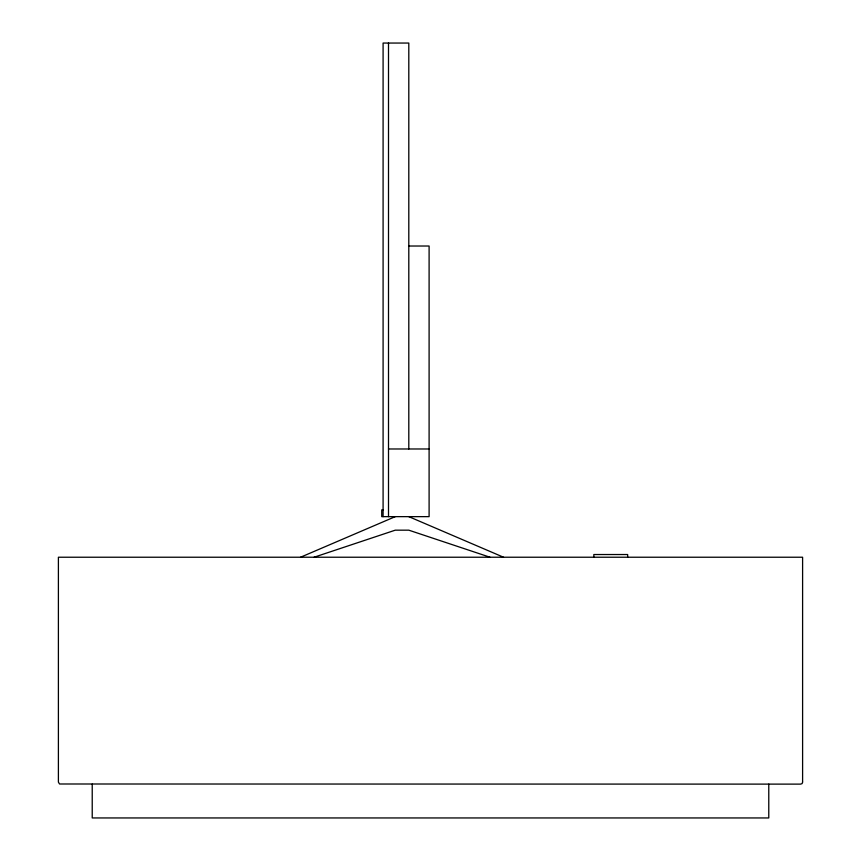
<?xml version="1.0" encoding="UTF-8"?>
<svg xmlns="http://www.w3.org/2000/svg" width="861" height="861" viewBox="0 0 861 861"><rect width="100%" height="100%" fill="white"/><g stroke="black" fill="none" stroke-linecap="round" stroke-linejoin="round"><path stroke-width="1.29" d="M300.554 557.228L395.274 516.643M314.082 557.228L395.274 530.172L408.803 530.172L489.984 557.228M408.803 246.02L429.101 246.02L429.101 516.643L381.735 516.643L381.735 509.873L383.091 509.873M388.505 448.979L429.101 448.979M408.803 516.643L503.524 557.228M768.776 784.123L768.776 817.95L92.224 817.95L92.224 784.123M627.658 557.228L627.658 554.527L593.832 554.527L593.832 557.228M408.803 448.979L408.803 43.05L383.091 43.05L383.091 516.643M388.505 43.05L388.505 516.643M802.603 782.089L802.097 783.618L800.579 784.123L59.538 783.994L58.397 782.089L58.397 557.228L802.603 557.228L802.603 782.089"/></g></svg>
